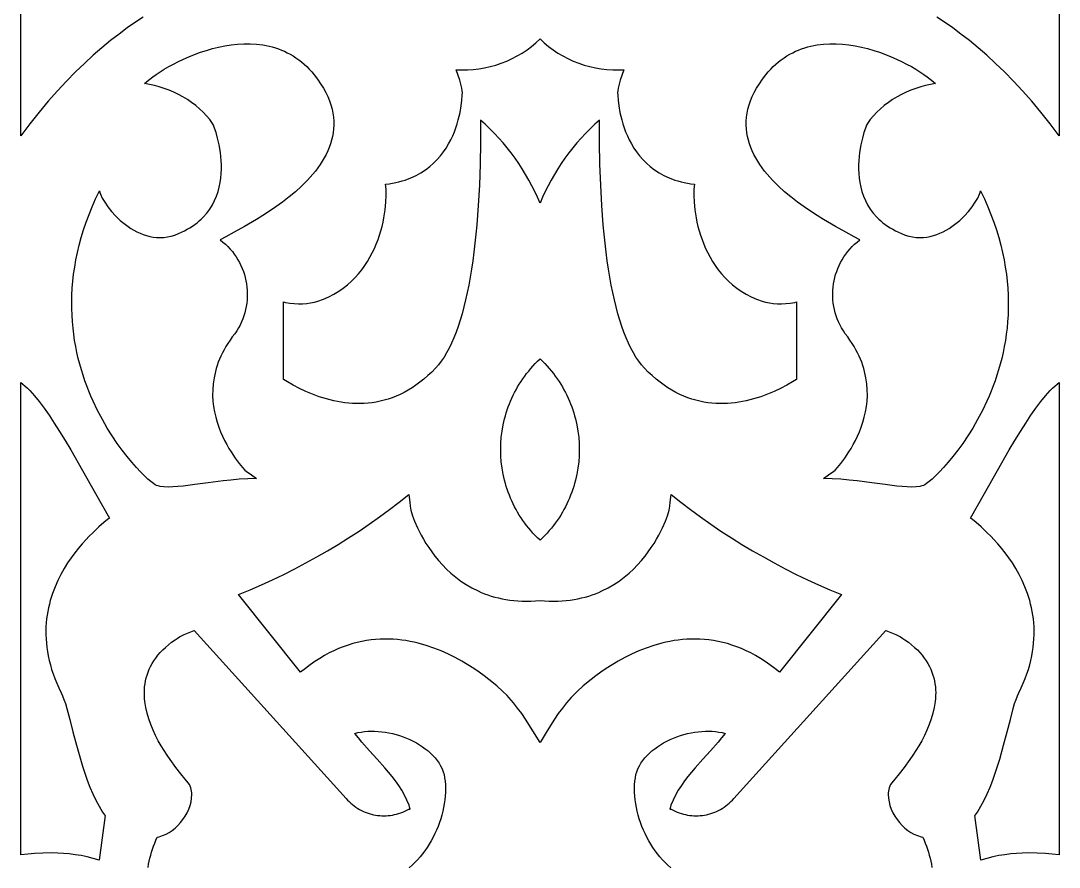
# Model space of a CAD drawing. Extents: x -350 to 350, y -780 to 780.
# Drawn here: x 190 to 270, y -21.4 to 43.8 of the extents above; entities that cross this region are included whole.
import ezdxf

# ---------------------------------------------------------------- set-up
doc = ezdxf.new("R2010")
doc.units = 0
doc.layers.add('LAYER_1', color=18, linetype='CONTINUOUS')

msp = doc.modelspace()

# ---------------------------------------------------------------- linework, layer by layer
at = {"layer": 'LAYER_1'}
for points in [[(199.436, 44.114), (198.83, 43.712), (198.207, 43.276), (197.57, 42.806), (196.92, 42.3), (196.259, 41.756), (195.587, 41.173), (194.905, 40.55), (194.217, 39.886), (193.522, 39.179), (192.822, 38.428), (192.118, 37.631), (191.413, 36.788), (190.707, 35.896), (190.002, 34.955), (190.002, 59.326)], [(270.001, 59.325), (270.001, 34.956), (269.297, 35.896), (268.591, 36.788), (267.886, 37.631), (267.183, 38.428), (266.483, 39.179), (265.788, 39.886), (265.099, 40.55), (264.418, 41.173), (263.746, 41.756), (263.084, 42.3), (262.434, 42.806), (261.797, 43.276), (261.175, 43.712), (260.569, 44.114)], [(199.815, -21.421), (199.854, -21.183), (199.901, -20.945), (199.954, -20.709), (200.014, -20.474), (200.081, -20.24), (200.155, -20.008), (200.236, -19.777), (200.324, -19.549), (200.419, -19.322), (200.52, -19.097), (200.652, -19.06), (200.922, -18.966), (201.199, -18.852), (201.438, -18.729), (201.671, -18.576), (201.896, -18.396), (202.11, -18.193), (202.311, -17.969), (202.497, -17.727), (202.665, -17.471), (202.814, -17.204), (202.94, -16.928), (203.042, -16.648), (203.117, -16.365), (203.162, -16.083), (203.176, -15.806), (203.171, -15.67), (203.157, -15.536), (203.134, -15.405), (203.101, -15.276), (203.059, -15.151), (203.007, -15.03), (202.904, -14.894), (202.673, -14.619), (202.343, -14.221), (201.942, -13.711), (201.499, -13.104), (201.27, -12.769), (201.041, -12.414), (200.816, -12.041), (200.597, -11.653), (200.389, -11.251), (200.195, -10.836), (200.019, -10.41), (199.864, -9.975), (199.733, -9.533), (199.631, -9.085), (199.56, -8.633), (199.538, -8.406), (199.525, -8.178), (199.522, -7.951), (199.528, -7.723), (199.546, -7.496), (199.574, -7.269), (199.614, -7.043), (199.665, -6.818), (199.729, -6.594), (199.806, -6.371), (199.896, -6.15), (200, -5.93), (200.118, -5.713), (200.25, -5.497), (200.397, -5.284), (200.56, -5.074), (200.739, -4.866), (200.934, -4.661), (201.145, -4.46), (201.374, -4.262), (201.621, -4.068), (201.885, -3.877), (202.056, -3.766), (202.232, -3.662), (202.597, -3.476), (203.35, -3.152), (215.067, -16.103), (215.182, -16.232), (215.301, -16.354), (215.425, -16.47), (215.553, -16.58), (215.685, -16.683), (215.821, -16.78), (215.96, -16.87), (216.102, -16.954), (216.247, -17.032), (216.395, -17.103), (216.546, -17.167), (216.699, -17.224), (216.854, -17.275), (217.011, -17.32), (217.169, -17.357), (217.329, -17.388), (217.49, -17.412), (217.652, -17.429), (217.815, -17.439), (217.978, -17.442), (218.142, -17.438), (218.305, -17.428), (218.468, -17.41), (218.631, -17.385), (218.793, -17.353), (218.954, -17.313), (219.114, -17.267), (219.273, -17.213), (219.429, -17.152), (219.585, -17.083), (219.738, -17.007), (219.888, -16.924), (219.996, -16.924), (219.981, -16.846), (219.913, -16.625), (219.748, -16.227), (219.558, -15.842), (219.346, -15.47), (219.115, -15.108), (218.866, -14.756), (218.604, -14.411), (218.329, -14.073), (218.045, -13.74), (217.459, -13.084), (216.867, -12.432), (216.288, -11.773), (216.01, -11.437), (215.743, -11.095), (215.979, -11.033), (216.223, -10.985), (216.474, -10.951), (216.732, -10.929), (216.995, -10.919), (217.263, -10.922), (217.534, -10.937), (217.808, -10.964), (218.083, -11.002), (218.36, -11.052), (218.635, -11.113), (218.91, -11.185), (219.182, -11.267), (219.452, -11.36), (219.717, -11.462), (219.977, -11.575), (220.231, -11.697), (220.477, -11.828), (220.716, -11.969), (220.946, -12.118), (221.166, -12.276), (221.375, -12.442), (221.572, -12.617), (221.757, -12.799), (221.927, -12.988), (222.083, -13.185), (222.224, -13.39), (222.347, -13.6), (222.453, -13.818), (222.54, -14.042), (222.608, -14.271), (222.655, -14.507), (222.691, -14.783), (222.713, -15.064), (222.721, -15.348), (222.717, -15.635), (222.701, -15.925), (222.672, -16.217), (222.631, -16.51), (222.578, -16.803), (222.514, -17.097), (222.439, -17.389), (222.352, -17.68), (222.255, -17.969), (222.148, -18.256), (222.03, -18.539), (221.903, -18.818), (221.766, -19.093), (221.62, -19.362), (221.465, -19.625), (221.301, -19.882), (221.128, -20.131), (220.947, -20.373), (220.758, -20.606), (220.562, -20.83), (220.358, -21.044), (220.147, -21.248), (219.929, -21.441)], [(240.075, -21.441), (239.857, -21.248), (239.646, -21.044), (239.442, -20.83), (239.246, -20.606), (239.057, -20.373), (238.876, -20.131), (238.704, -19.882), (238.54, -19.625), (238.385, -19.362), (238.238, -19.093), (238.101, -18.818), (237.974, -18.539), (237.856, -18.256), (237.749, -17.969), (237.652, -17.68), (237.566, -17.389), (237.49, -17.097), (237.426, -16.803), (237.373, -16.51), (237.333, -16.217), (237.304, -15.925), (237.287, -15.635), (237.283, -15.348), (237.292, -15.064), (237.314, -14.783), (237.349, -14.507), (237.396, -14.271), (237.464, -14.042), (237.551, -13.818), (237.657, -13.6), (237.781, -13.39), (237.921, -13.185), (238.077, -12.988), (238.248, -12.799), (238.432, -12.617), (238.629, -12.442), (238.838, -12.276), (239.058, -12.118), (239.288, -11.969), (239.527, -11.828), (239.774, -11.697), (240.028, -11.575), (240.288, -11.462), (240.553, -11.36), (240.822, -11.267), (241.094, -11.185), (241.369, -11.113), (241.645, -11.052), (241.921, -11.002), (242.197, -10.964), (242.47, -10.937), (242.742, -10.922), (243.009, -10.919), (243.273, -10.929), (243.53, -10.951), (243.782, -10.985), (244.026, -11.033), (244.261, -11.095), (243.994, -11.437), (243.716, -11.773), (243.137, -12.432), (242.545, -13.084), (241.959, -13.74), (241.675, -14.073), (241.401, -14.411), (241.138, -14.756), (240.89, -15.108), (240.658, -15.47), (240.446, -15.842), (240.256, -16.227), (240.091, -16.625), (240.024, -16.846), (240.009, -16.924), (240.116, -16.924), (240.267, -17.007), (240.42, -17.083), (240.575, -17.152), (240.732, -17.213), (240.89, -17.267), (241.05, -17.313), (241.211, -17.353), (241.373, -17.385), (241.536, -17.41), (241.699, -17.428), (241.863, -17.438), (242.026, -17.442), (242.189, -17.439), (242.352, -17.429), (242.514, -17.412), (242.675, -17.388), (242.835, -17.357), (242.993, -17.32), (243.15, -17.275), (243.305, -17.224), (243.458, -17.167), (243.609, -17.103), (243.757, -17.032), (243.902, -16.954), (244.045, -16.87), (244.184, -16.78), (244.319, -16.683), (244.451, -16.58), (244.579, -16.47), (244.703, -16.354), (244.822, -16.232), (244.937, -16.103), (256.654, -3.152), (257.408, -3.476), (257.772, -3.662), (257.948, -3.766), (258.119, -3.877), (258.384, -4.068), (258.63, -4.262), (258.859, -4.46), (259.071, -4.661), (259.266, -4.866), (259.444, -5.074), (259.607, -5.284), (259.754, -5.497), (259.887, -5.713), (260.005, -5.93), (260.108, -6.15), (260.198, -6.371), (260.275, -6.594), (260.339, -6.818), (260.391, -7.043), (260.43, -7.269), (260.459, -7.496), (260.476, -7.723), (260.483, -7.951), (260.479, -8.178), (260.466, -8.406), (260.444, -8.633), (260.373, -9.085), (260.271, -9.533), (260.14, -9.975), (259.985, -10.41), (259.809, -10.836), (259.615, -11.251), (259.407, -11.653), (259.189, -12.041), (258.963, -12.414), (258.734, -12.769), (258.505, -13.104), (258.062, -13.711), (257.661, -14.221), (257.332, -14.619), (257.101, -14.894), (256.998, -15.03), (256.946, -15.151), (256.903, -15.276), (256.871, -15.405), (256.848, -15.536), (256.833, -15.67), (256.828, -15.806), (256.842, -16.083), (256.888, -16.365), (256.963, -16.648), (257.064, -16.928), (257.191, -17.204), (257.339, -17.471), (257.507, -17.727), (257.693, -17.969), (257.894, -18.193), (258.109, -18.396), (258.333, -18.576), (258.566, -18.729), (258.806, -18.852), (259.083, -18.966), (259.353, -19.06), (259.484, -19.097), (259.586, -19.322), (259.68, -19.549), (259.768, -19.777), (259.849, -20.008), (259.923, -20.24), (259.99, -20.474), (260.05, -20.709), (260.104, -20.945), (260.15, -21.183), (260.189, -21.421)]]:
    msp.add_lwpolyline(points, dxfattribs=at)
for points in [[(230.317, 42.136), (230.651, 41.855), (231.004, 41.592), (231.373, 41.347), (231.758, 41.12), (232.156, 40.913), (232.565, 40.727), (232.984, 40.561), (233.411, 40.416), (233.844, 40.294), (234.282, 40.195), (234.721, 40.119), (235.162, 40.067), (235.601, 40.04), (236.037, 40.038), (236.469, 40.062), (236.187, 39.261), (236.072, 38.852), (236.026, 38.646), (235.99, 38.437), (235.984, 38.313), (235.99, 38.066), (236.016, 37.714), (236.07, 37.273), (236.16, 36.761), (236.221, 36.483), (236.294, 36.194), (236.381, 35.895), (236.481, 35.589), (236.597, 35.278), (236.73, 34.963), (236.879, 34.648), (237.047, 34.334), (237.234, 34.023), (237.442, 33.717), (237.671, 33.419), (237.922, 33.13), (238.197, 32.854), (238.497, 32.59), (238.822, 32.343), (239.173, 32.114), (239.552, 31.905), (239.96, 31.719), (240.397, 31.556), (240.627, 31.485), (240.865, 31.421), (241.111, 31.363), (241.365, 31.313), (241.627, 31.271), (241.897, 31.237), (241.858, 30.842), (241.847, 30.373), (241.867, 29.84), (241.925, 29.256), (241.969, 28.948), (242.024, 28.631), (242.091, 28.307), (242.169, 27.976), (242.26, 27.641), (242.364, 27.303), (242.482, 26.962), (242.613, 26.621), (242.76, 26.281), (242.922, 25.943), (243.1, 25.609), (243.294, 25.28), (243.505, 24.957), (243.734, 24.642), (243.981, 24.336), (244.247, 24.04), (244.532, 23.756), (244.836, 23.486), (245.161, 23.23), (245.507, 22.991), (245.874, 22.768), (246.264, 22.565), (246.676, 22.382), (247.111, 22.22), (247.384, 22.141), (247.672, 22.083), (247.973, 22.044), (248.286, 22.025), (248.609, 22.025), (248.941, 22.043), (249.278, 22.078), (249.621, 22.13), (249.769, 22.159), (249.769, 16.187), (249.463, 16), (249.013, 15.746), (248.54, 15.5), (248.046, 15.267), (247.534, 15.051), (247.003, 14.855), (246.457, 14.684), (245.896, 14.542), (245.611, 14.482), (245.323, 14.432), (245.032, 14.39), (244.738, 14.358), (244.442, 14.336), (244.144, 14.324), (243.844, 14.324), (243.543, 14.335), (243.239, 14.358), (242.935, 14.393), (242.629, 14.442), (242.322, 14.504), (242.015, 14.58), (241.707, 14.67), (241.399, 14.776), (241.091, 14.897), (240.783, 15.034), (240.475, 15.187), (240.168, 15.357), (239.861, 15.545), (239.556, 15.75), (239.251, 15.974), (238.948, 16.217), (238.647, 16.479), (238.347, 16.761), (238.049, 17.064), (237.823, 17.319), (237.606, 17.601), (237.396, 17.908), (237.195, 18.241), (237.001, 18.599), (236.816, 18.982), (236.638, 19.389), (236.468, 19.819), (236.305, 20.273), (236.151, 20.75), (236.004, 21.249), (235.864, 21.771), (235.732, 22.314), (235.608, 22.878), (235.491, 23.463), (235.381, 24.069), (235.278, 24.694), (235.183, 25.339), (235.095, 26.003), (235.014, 26.686), (234.94, 27.386), (234.874, 28.105), (234.761, 29.595), (234.676, 31.15), (234.618, 32.768), (234.586, 34.446), (234.581, 36.18), (234.215, 35.85), (233.859, 35.508), (233.511, 35.155), (233.174, 34.791), (232.846, 34.417), (232.528, 34.034), (232.222, 33.641), (231.926, 33.239), (231.642, 32.83), (231.37, 32.412), (231.109, 31.988), (230.862, 31.556), (230.627, 31.119), (230.405, 30.676), (230.197, 30.227), (230.002, 29.774), (229.807, 30.227), (229.599, 30.676), (229.378, 31.119), (229.143, 31.556), (228.895, 31.988), (228.635, 32.412), (228.362, 32.83), (228.078, 33.239), (227.783, 33.641), (227.476, 34.034), (227.159, 34.417), (226.831, 34.791), (226.493, 35.155), (226.146, 35.508), (225.789, 35.85), (225.424, 36.18), (225.418, 34.446), (225.387, 32.768), (225.329, 31.15), (225.244, 29.595), (225.131, 28.105), (225.064, 27.386), (224.99, 26.686), (224.909, 26.003), (224.821, 25.339), (224.726, 24.694), (224.624, 24.069), (224.514, 23.463), (224.397, 22.878), (224.272, 22.314), (224.14, 21.771), (224.001, 21.249), (223.854, 20.75), (223.699, 20.273), (223.537, 19.819), (223.367, 19.389), (223.189, 18.982), (223.003, 18.599), (222.81, 18.241), (222.608, 17.908), (222.399, 17.601), (222.181, 17.319), (221.955, 17.064), (221.658, 16.761), (221.358, 16.479), (221.056, 16.217), (220.753, 15.974), (220.449, 15.75), (220.143, 15.545), (219.837, 15.357), (219.529, 15.187), (219.222, 15.034), (218.913, 14.897), (218.605, 14.776), (218.297, 14.67), (217.989, 14.58), (217.682, 14.504), (217.375, 14.442), (217.07, 14.393), (216.765, 14.358), (216.462, 14.335), (216.16, 14.324), (215.86, 14.324), (215.562, 14.336), (215.266, 14.358), (214.973, 14.39), (214.682, 14.432), (214.394, 14.482), (214.108, 14.542), (213.548, 14.684), (213.001, 14.855), (212.471, 15.051), (211.958, 15.267), (211.464, 15.5), (210.992, 15.746), (210.542, 16), (210.236, 16.187), (210.236, 22.159), (210.384, 22.13), (210.726, 22.078), (211.064, 22.043), (211.395, 22.025), (211.718, 22.025), (212.031, 22.044), (212.333, 22.083), (212.621, 22.141), (212.894, 22.22), (213.329, 22.382), (213.741, 22.565), (214.13, 22.768), (214.497, 22.991), (214.843, 23.23), (215.168, 23.486), (215.473, 23.756), (215.758, 24.04), (216.023, 24.336), (216.27, 24.642), (216.499, 24.957), (216.71, 25.28), (216.905, 25.609), (217.082, 25.943), (217.244, 26.281), (217.391, 26.621), (217.523, 26.962), (217.641, 27.303), (217.745, 27.641), (217.835, 27.976), (217.914, 28.307), (217.98, 28.631), (218.035, 28.948), (218.079, 29.256), (218.137, 29.84), (218.158, 30.373), (218.147, 30.842), (218.107, 31.237), (218.378, 31.271), (218.64, 31.313), (218.894, 31.363), (219.139, 31.421), (219.377, 31.485), (219.607, 31.556), (220.045, 31.719), (220.452, 31.905), (220.831, 32.114), (221.183, 32.343), (221.508, 32.59), (221.807, 32.854), (222.082, 33.13), (222.334, 33.419), (222.563, 33.717), (222.77, 34.023), (222.957, 34.334), (223.125, 34.648), (223.275, 34.963), (223.407, 35.278), (223.523, 35.589), (223.624, 35.895), (223.71, 36.194), (223.784, 36.483), (223.845, 36.761), (223.935, 37.273), (223.989, 37.714), (224.014, 38.066), (224.02, 38.313), (224.015, 38.437), (223.978, 38.646), (223.932, 38.852), (223.817, 39.261), (223.536, 40.062), (223.967, 40.038), (224.404, 40.04), (224.843, 40.067), (225.283, 40.119), (225.723, 40.195), (226.16, 40.294), (226.593, 40.416), (227.02, 40.561), (227.439, 40.727), (227.848, 40.913), (228.246, 41.12), (228.631, 41.347), (229.001, 41.592), (229.354, 41.855), (229.688, 42.136), (230.002, 42.434)], [(208.172, 42.03), (208.658, 41.969), (208.899, 41.926), (209.139, 41.874), (209.378, 41.814), (209.614, 41.744), (209.848, 41.665), (210.08, 41.576), (210.309, 41.478), (210.536, 41.369), (210.76, 41.249), (210.98, 41.119), (211.197, 40.978), (211.411, 40.826), (211.621, 40.662), (211.827, 40.486), (212.029, 40.299), (212.226, 40.099), (212.419, 39.887), (212.607, 39.662), (212.869, 39.32), (213.103, 38.981), (213.312, 38.646), (213.494, 38.315), (213.652, 37.986), (213.785, 37.662), (213.895, 37.341), (213.982, 37.024), (214.047, 36.71), (214.091, 36.401), (214.115, 36.095), (214.118, 35.793), (214.103, 35.495), (214.069, 35.201), (214.018, 34.912), (213.949, 34.626), (213.865, 34.344), (213.765, 34.067), (213.651, 33.794), (213.522, 33.525), (213.381, 33.261), (213.226, 33.001), (213.061, 32.746), (212.884, 32.495), (212.697, 32.249), (212.5, 32.008), (212.295, 31.771), (212.081, 31.539), (211.633, 31.089), (211.161, 30.659), (210.671, 30.249), (210.17, 29.86), (209.663, 29.492), (209.156, 29.144), (208.655, 28.819), (208.165, 28.516), (207.245, 27.978), (206.441, 27.534), (205.802, 27.187), (205.374, 26.941), (205.58, 26.776), (205.776, 26.602), (205.961, 26.421), (206.136, 26.233), (206.301, 26.037), (206.454, 25.835), (206.597, 25.627), (206.73, 25.413), (206.851, 25.194), (206.961, 24.97), (207.061, 24.742), (207.149, 24.51), (207.226, 24.275), (207.292, 24.036), (207.347, 23.795), (207.39, 23.551), (207.422, 23.306), (207.442, 23.059), (207.451, 22.812), (207.449, 22.564), (207.434, 22.316), (207.408, 22.069), (207.37, 21.822), (207.321, 21.576), (207.259, 21.333), (207.185, 21.091), (207.1, 20.852), (207.002, 20.616), (206.892, 20.383), (206.769, 20.155), (206.635, 19.93), (206.488, 19.71), (206.298, 19.463), (206.122, 19.216), (205.957, 18.97), (205.806, 18.724), (205.666, 18.479), (205.537, 18.234), (205.42, 17.991), (205.314, 17.748), (205.219, 17.507), (205.134, 17.267), (205.059, 17.028), (204.993, 16.791), (204.891, 16.321), (204.824, 15.858), (204.789, 15.403), (204.785, 14.957), (204.809, 14.52), (204.858, 14.094), (204.93, 13.68), (205.023, 13.277), (205.133, 12.888), (205.259, 12.513), (205.399, 12.152), (205.548, 11.807), (205.706, 11.479), (205.87, 11.168), (206.036, 10.875), (206.204, 10.602), (206.531, 10.116), (206.832, 9.716), (207.085, 9.411), (207.273, 9.206), (207.375, 9.109), (207.768, 8.829), (208.172, 8.563), (207.485, 8.535), (206.824, 8.492), (206.19, 8.437), (205.582, 8.373), (204.448, 8.23), (203.423, 8.087), (202.511, 7.97), (202.097, 7.928), (201.712, 7.901), (201.356, 7.893), (201.029, 7.907), (200.731, 7.945), (200.593, 7.975), (200.463, 8.011), (200.368, 8.06), (200.222, 8.16), (200.031, 8.312), (199.8, 8.514), (199.532, 8.766), (199.233, 9.066), (198.908, 9.413), (198.561, 9.807), (198.198, 10.247), (197.822, 10.731), (197.438, 11.259), (197.052, 11.829), (196.668, 12.441), (196.291, 13.094), (195.925, 13.786), (195.575, 14.518), (195.408, 14.898), (195.247, 15.287), (195.092, 15.686), (194.944, 16.093), (194.803, 16.51), (194.671, 16.935), (194.548, 17.37), (194.434, 17.813), (194.33, 18.264), (194.237, 18.724), (194.154, 19.192), (194.084, 19.668), (194.026, 20.152), (193.981, 20.644), (193.949, 21.144), (193.932, 21.652), (193.929, 22.167), (193.941, 22.689), (193.97, 23.219), (194.015, 23.756), (194.077, 24.301), (194.157, 24.852), (194.255, 25.41), (194.372, 25.974), (194.508, 26.545), (194.665, 27.123), (194.842, 27.707), (195.04, 28.298), (195.26, 28.894), (195.503, 29.496), (195.769, 30.105), (196.058, 30.719), (196.093, 30.597), (196.143, 30.464), (196.281, 30.169), (196.469, 29.844), (196.705, 29.499), (196.986, 29.143), (197.307, 28.788), (197.483, 28.613), (197.668, 28.442), (197.861, 28.276), (198.064, 28.117), (198.274, 27.964), (198.492, 27.821), (198.717, 27.687), (198.95, 27.565), (199.189, 27.455), (199.434, 27.358), (199.685, 27.277), (199.942, 27.212), (200.204, 27.164), (200.471, 27.135), (200.742, 27.126), (201.017, 27.138), (201.296, 27.173), (201.578, 27.231), (201.863, 27.314), (202.151, 27.424), (202.388, 27.529), (202.613, 27.641), (202.829, 27.757), (203.034, 27.879), (203.228, 28.005), (203.413, 28.135), (203.588, 28.27), (203.754, 28.409), (203.91, 28.552), (204.058, 28.699), (204.326, 29.002), (204.561, 29.316), (204.765, 29.641), (204.938, 29.975), (205.084, 30.315), (205.203, 30.66), (205.297, 31.008), (205.369, 31.357), (205.42, 31.706), (205.451, 32.052), (205.466, 32.395), (205.464, 32.732), (205.449, 33.062), (205.422, 33.382), (205.384, 33.691), (205.285, 34.269), (205.167, 34.783), (205.043, 35.217), (204.929, 35.557), (204.837, 35.791), (204.783, 35.902), (204.562, 36.213), (204.32, 36.509), (204.057, 36.79), (203.775, 37.055), (203.477, 37.306), (203.163, 37.541), (202.836, 37.76), (202.496, 37.964), (202.146, 38.151), (201.788, 38.322), (201.422, 38.476), (201.051, 38.614), (200.676, 38.734), (200.299, 38.838), (199.922, 38.924), (199.545, 38.993), (199.724, 39.155), (199.933, 39.329), (200.173, 39.511), (200.441, 39.702), (200.735, 39.897), (201.054, 40.095), (201.396, 40.295), (201.759, 40.494), (202.142, 40.689), (202.544, 40.88), (202.962, 41.063), (203.394, 41.237), (203.84, 41.401), (204.298, 41.551), (204.765, 41.685), (205.24, 41.803), (205.722, 41.901), (206.209, 41.978), (206.699, 42.031), (207.191, 42.059), (207.682, 42.059)], [(252.814, 42.059), (253.305, 42.031), (253.795, 41.978), (254.282, 41.901), (254.764, 41.803), (255.24, 41.685), (255.707, 41.551), (256.164, 41.401), (256.61, 41.237), (257.043, 41.063), (257.461, 40.88), (257.862, 40.689), (258.245, 40.494), (258.609, 40.295), (258.951, 40.095), (259.27, 39.897), (259.564, 39.702), (259.831, 39.511), (260.071, 39.329), (260.281, 39.155), (260.459, 38.993), (260.083, 38.924), (259.705, 38.838), (259.328, 38.734), (258.953, 38.614), (258.582, 38.476), (258.217, 38.322), (257.858, 38.151), (257.508, 37.964), (257.169, 37.76), (256.841, 37.541), (256.527, 37.306), (256.229, 37.055), (255.948, 36.79), (255.685, 36.509), (255.442, 36.213), (255.221, 35.902), (255.167, 35.791), (255.076, 35.557), (254.961, 35.217), (254.837, 34.783), (254.719, 34.269), (254.62, 33.691), (254.583, 33.382), (254.556, 33.062), (254.54, 32.732), (254.539, 32.395), (254.553, 32.052), (254.585, 31.706), (254.636, 31.357), (254.707, 31.008), (254.802, 30.66), (254.921, 30.315), (255.066, 29.975), (255.24, 29.641), (255.443, 29.316), (255.678, 29.002), (255.947, 28.699), (256.094, 28.552), (256.25, 28.409), (256.416, 28.27), (256.591, 28.135), (256.776, 28.005), (256.971, 27.879), (257.176, 27.757), (257.391, 27.641), (257.617, 27.529), (257.854, 27.424), (258.141, 27.314), (258.426, 27.231), (258.708, 27.173), (258.987, 27.138), (259.262, 27.126), (259.534, 27.135), (259.8, 27.164), (260.062, 27.212), (260.319, 27.277), (260.57, 27.358), (260.816, 27.455), (261.055, 27.565), (261.287, 27.687), (261.513, 27.821), (261.731, 27.964), (261.941, 28.117), (262.143, 28.276), (262.337, 28.442), (262.521, 28.613), (262.697, 28.788), (263.019, 29.143), (263.299, 29.499), (263.535, 29.844), (263.724, 30.169), (263.862, 30.464), (263.911, 30.597), (263.946, 30.719), (264.236, 30.105), (264.501, 29.496), (264.744, 28.894), (264.964, 28.298), (265.163, 27.707), (265.34, 27.123), (265.496, 26.545), (265.633, 25.974), (265.75, 25.41), (265.848, 24.852), (265.927, 24.301), (265.989, 23.756), (266.034, 23.219), (266.063, 22.689), (266.076, 22.167), (266.073, 21.652), (266.055, 21.144), (266.024, 20.644), (265.979, 20.152), (265.921, 19.668), (265.85, 19.192), (265.768, 18.724), (265.674, 18.264), (265.571, 17.813), (265.457, 17.37), (265.333, 16.935), (265.201, 16.51), (265.061, 16.093), (264.913, 15.686), (264.758, 15.287), (264.596, 14.898), (264.429, 14.518), (264.08, 13.786), (263.714, 13.094), (263.336, 12.441), (262.952, 11.829), (262.566, 11.259), (262.183, 10.731), (261.807, 10.247), (261.443, 9.807), (261.096, 9.413), (260.771, 9.066), (260.472, 8.766), (260.205, 8.514), (259.973, 8.312), (259.782, 8.16), (259.637, 8.06), (259.541, 8.011), (259.411, 7.975), (259.273, 7.945), (258.976, 7.907), (258.649, 7.893), (258.292, 7.901), (257.907, 7.928), (257.494, 7.97), (256.581, 8.087), (255.557, 8.23), (254.423, 8.373), (253.815, 8.437), (253.181, 8.492), (252.52, 8.535), (251.833, 8.563), (252.236, 8.829), (252.63, 9.109), (252.731, 9.206), (252.919, 9.411), (253.173, 9.716), (253.473, 10.116), (253.8, 10.602), (253.968, 10.875), (254.135, 11.168), (254.298, 11.479), (254.456, 11.807), (254.606, 12.152), (254.745, 12.513), (254.871, 12.888), (254.982, 13.277), (255.074, 13.68), (255.146, 14.094), (255.196, 14.52), (255.219, 14.957), (255.215, 15.403), (255.181, 15.858), (255.114, 16.321), (255.011, 16.791), (254.946, 17.028), (254.871, 17.267), (254.786, 17.507), (254.69, 17.748), (254.584, 17.991), (254.467, 18.234), (254.339, 18.479), (254.199, 18.724), (254.047, 18.97), (253.883, 19.216), (253.706, 19.463), (253.517, 19.71), (253.37, 19.93), (253.235, 20.155), (253.113, 20.383), (253.003, 20.616), (252.905, 20.852), (252.819, 21.091), (252.745, 21.333), (252.684, 21.576), (252.634, 21.822), (252.596, 22.069), (252.57, 22.316), (252.556, 22.564), (252.553, 22.812), (252.562, 23.059), (252.582, 23.306), (252.614, 23.551), (252.658, 23.795), (252.712, 24.036), (252.778, 24.275), (252.856, 24.51), (252.944, 24.742), (253.043, 24.97), (253.154, 25.194), (253.275, 25.413), (253.407, 25.627), (253.55, 25.835), (253.704, 26.037), (253.868, 26.233), (254.043, 26.421), (254.228, 26.602), (254.424, 26.776), (254.631, 26.941), (254.202, 27.187), (253.563, 27.534), (252.76, 27.978), (251.839, 28.516), (251.35, 28.819), (250.848, 29.144), (250.341, 29.492), (249.834, 29.86), (249.333, 30.249), (248.844, 30.659), (248.372, 31.089), (247.923, 31.539), (247.71, 31.771), (247.504, 32.008), (247.308, 32.249), (247.121, 32.495), (246.944, 32.746), (246.778, 33.001), (246.624, 33.261), (246.482, 33.525), (246.354, 33.794), (246.239, 34.067), (246.139, 34.344), (246.055, 34.626), (245.987, 34.912), (245.935, 35.201), (245.901, 35.495), (245.886, 35.793), (245.89, 36.095), (245.913, 36.401), (245.957, 36.71), (246.022, 37.024), (246.109, 37.341), (246.219, 37.662), (246.353, 37.986), (246.51, 38.315), (246.693, 38.646), (246.901, 38.981), (247.136, 39.32), (247.397, 39.662), (247.585, 39.887), (247.778, 40.099), (247.976, 40.299), (248.177, 40.486), (248.383, 40.662), (248.593, 40.826), (248.807, 40.978), (249.024, 41.119), (249.245, 41.249), (249.468, 41.369), (249.695, 41.478), (249.924, 41.576), (250.156, 41.665), (250.391, 41.744), (250.627, 41.814), (250.865, 41.874), (251.105, 41.926), (251.346, 41.969), (251.833, 42.03), (252.322, 42.059)], [(230.189, 17.589), (230.369, 17.406), (230.544, 17.22), (230.712, 17.03), (230.875, 16.837), (231.031, 16.64), (231.182, 16.44), (231.327, 16.237), (231.466, 16.032), (231.599, 15.823), (231.726, 15.612), (231.847, 15.399), (231.962, 15.183), (232.072, 14.965), (232.175, 14.744), (232.273, 14.522), (232.364, 14.297), (232.45, 14.071), (232.53, 13.843), (232.604, 13.614), (232.672, 13.383), (232.734, 13.15), (232.84, 12.682), (232.923, 12.21), (232.982, 11.736), (233.018, 11.259), (233.029, 10.781), (233.018, 10.304), (232.982, 9.827), (232.923, 9.352), (232.84, 8.881), (232.79, 8.646), (232.734, 8.413), (232.672, 8.18), (232.604, 7.949), (232.53, 7.72), (232.45, 7.492), (232.364, 7.266), (232.273, 7.041), (232.175, 6.819), (232.072, 6.598), (231.962, 6.38), (231.847, 6.164), (231.726, 5.95), (231.599, 5.739), (231.466, 5.531), (231.327, 5.325), (231.182, 5.123), (231.031, 4.923), (230.875, 4.726), (230.712, 4.533), (230.544, 4.343), (230.369, 4.157), (230.189, 3.974), (230.002, 3.795), (229.815, 3.974), (229.635, 4.157), (229.461, 4.343), (229.292, 4.533), (229.13, 4.726), (228.973, 4.923), (228.822, 5.123), (228.678, 5.325), (228.539, 5.531), (228.406, 5.739), (228.278, 5.95), (228.157, 6.164), (228.042, 6.38), (227.933, 6.598), (227.829, 6.819), (227.732, 7.041), (227.64, 7.266), (227.554, 7.492), (227.475, 7.72), (227.401, 7.949), (227.333, 8.18), (227.271, 8.413), (227.214, 8.646), (227.164, 8.881), (227.081, 9.352), (227.022, 9.827), (226.987, 10.304), (226.975, 10.781), (226.987, 11.259), (227.022, 11.736), (227.081, 12.21), (227.164, 12.682), (227.271, 13.15), (227.333, 13.383), (227.401, 13.614), (227.475, 13.843), (227.554, 14.071), (227.64, 14.297), (227.732, 14.522), (227.829, 14.744), (227.933, 14.965), (228.042, 15.183), (228.157, 15.399), (228.278, 15.612), (228.406, 15.823), (228.539, 16.032), (228.678, 16.237), (228.822, 16.44), (228.973, 16.64), (229.13, 16.837), (229.292, 17.03), (229.461, 17.22), (229.635, 17.406), (229.815, 17.589), (230.002, 17.768)], [(190.174, 15.818), (190.348, 15.668), (190.523, 15.504), (190.699, 15.326), (191.058, 14.93), (191.424, 14.48), (191.799, 13.98), (192.185, 13.429), (192.581, 12.829), (192.99, 12.183), (193.412, 11.491), (193.848, 10.756), (194.769, 9.158), (195.761, 7.403), (196.832, 5.502), (196.689, 5.386), (196.409, 5.158), (196.018, 4.821), (195.543, 4.378), (195.283, 4.117), (195.012, 3.832), (194.733, 3.522), (194.45, 3.187), (194.167, 2.829), (193.886, 2.447), (193.612, 2.042), (193.346, 1.614), (193.094, 1.164), (192.857, 0.693), (192.64, 0.2), (192.446, -0.314), (192.278, -0.849), (192.205, -1.123), (192.139, -1.403), (192.082, -1.688), (192.034, -1.977), (191.994, -2.271), (191.964, -2.57), (191.944, -2.874), (191.935, -3.182), (191.936, -3.495), (191.948, -3.812), (191.972, -4.134), (192.008, -4.461), (192.056, -4.791), (192.117, -5.126), (192.192, -5.466), (192.28, -5.809), (192.382, -6.157), (192.499, -6.508), (192.631, -6.864), (192.778, -7.224), (192.941, -7.588), (193.12, -7.955), (193.225, -8.189), (193.33, -8.472), (193.436, -8.8), (193.544, -9.169), (193.77, -10.012), (194.014, -10.967), (194.285, -12), (194.591, -13.077), (194.759, -13.622), (194.938, -14.165), (195.13, -14.702), (195.335, -15.229), (195.554, -15.742), (195.788, -16.237), (196.039, -16.709), (196.307, -17.154), (196.447, -17.365), (196.494, -17.43), (196.04, -20.866), (195.592, -20.729), (195.123, -20.61), (194.656, -20.514), (194.194, -20.439), (193.74, -20.382), (193.297, -20.342), (192.868, -20.318), (192.457, -20.306), (191.7, -20.312), (191.051, -20.346), (190.534, -20.392), (190.002, -20.456), (190.002, 15.953)], [(270.001, -20.456), (269.47, -20.392), (268.954, -20.346), (268.305, -20.312), (267.547, -20.306), (267.136, -20.318), (266.708, -20.342), (266.265, -20.382), (265.811, -20.439), (265.348, -20.514), (264.881, -20.61), (264.412, -20.729), (263.965, -20.866), (263.51, -17.43), (263.557, -17.365), (263.698, -17.154), (263.965, -16.709), (264.216, -16.237), (264.45, -15.742), (264.67, -15.229), (264.875, -14.702), (265.066, -14.165), (265.246, -13.622), (265.414, -13.077), (265.719, -12), (265.99, -10.967), (266.235, -10.012), (266.46, -9.169), (266.568, -8.8), (266.674, -8.472), (266.78, -8.189), (266.885, -7.955), (267.064, -7.588), (267.227, -7.224), (267.374, -6.864), (267.506, -6.508), (267.622, -6.157), (267.725, -5.809), (267.813, -5.466), (267.887, -5.126), (267.948, -4.791), (267.997, -4.461), (268.032, -4.134), (268.056, -3.812), (268.069, -3.495), (268.07, -3.182), (268.06, -2.874), (268.04, -2.57), (268.01, -2.271), (267.971, -1.977), (267.922, -1.688), (267.865, -1.403), (267.8, -1.123), (267.727, -0.849), (267.559, -0.314), (267.364, 0.2), (267.147, 0.693), (266.911, 1.164), (266.658, 1.614), (266.393, 2.042), (266.118, 2.447), (265.837, 2.829), (265.554, 3.187), (265.271, 3.522), (264.993, 3.832), (264.722, 4.117), (264.461, 4.378), (263.987, 4.821), (263.596, 5.158), (263.315, 5.386), (263.172, 5.502), (264.243, 7.403), (265.235, 9.158), (266.156, 10.756), (266.593, 11.491), (267.015, 12.183), (267.423, 12.829), (267.82, 13.429), (268.205, 13.98), (268.58, 14.48), (268.947, 14.93), (269.305, 15.326), (269.481, 15.504), (269.656, 15.668), (269.83, 15.818), (270.001, 15.953)], [(240.844, 6.731), (241.603, 6.154), (242.373, 5.59), (243.154, 5.04), (243.945, 4.504), (244.747, 3.982), (245.558, 3.474), (246.378, 2.982), (247.207, 2.504), (248.044, 2.042), (248.889, 1.595), (249.742, 1.163), (250.602, 0.748), (251.469, 0.349), (252.342, -0.034), (253.22, -0.4), (248.448, -6.376), (248.08, -6.078), (247.711, -5.802), (247.343, -5.546), (246.976, -5.31), (246.609, -5.093), (246.243, -4.896), (245.879, -4.717), (245.515, -4.555), (245.153, -4.412), (244.792, -4.285), (244.434, -4.175), (244.077, -4.08), (243.722, -4.001), (243.37, -3.937), (243.02, -3.887), (242.672, -3.851), (242.327, -3.828), (241.986, -3.818), (241.647, -3.821), (241.312, -3.835), (240.98, -3.86), (240.652, -3.897), (240.327, -3.943), (240.007, -3.999), (239.69, -4.065), (239.378, -4.139), (238.768, -4.311), (238.176, -4.512), (237.606, -4.738), (237.057, -4.984), (236.532, -5.246), (236.031, -5.52), (235.557, -5.803), (235.11, -6.09), (234.691, -6.376), (234.303, -6.658), (233.946, -6.932), (233.333, -7.439), (232.862, -7.863), (232.545, -8.172), (232.391, -8.332), (232.049, -8.731), (231.724, -9.145), (231.413, -9.57), (231.115, -10.006), (230.548, -10.896), (230.002, -11.8), (229.457, -10.896), (228.889, -10.006), (228.591, -9.57), (228.281, -9.145), (227.955, -8.731), (227.613, -8.332), (227.46, -8.172), (227.142, -7.863), (226.671, -7.439), (226.058, -6.932), (225.701, -6.658), (225.313, -6.376), (224.895, -6.09), (224.448, -5.803), (223.973, -5.52), (223.473, -5.246), (222.947, -4.984), (222.399, -4.738), (221.828, -4.512), (221.237, -4.311), (220.626, -4.139), (220.314, -4.065), (219.998, -3.999), (219.677, -3.943), (219.353, -3.897), (219.025, -3.86), (218.693, -3.835), (218.357, -3.821), (218.019, -3.818), (217.677, -3.828), (217.332, -3.851), (216.985, -3.887), (216.635, -3.937), (216.282, -4.001), (215.928, -4.08), (215.571, -4.175), (215.212, -4.285), (214.851, -4.412), (214.489, -4.555), (214.126, -4.717), (213.761, -4.896), (213.395, -5.093), (213.029, -5.31), (212.661, -5.546), (212.293, -5.802), (211.925, -6.078), (211.556, -6.376), (206.784, -0.4), (207.663, -0.034), (208.536, 0.349), (209.403, 0.748), (210.262, 1.163), (211.115, 1.595), (211.96, 2.042), (212.798, 2.504), (213.627, 2.982), (214.447, 3.474), (215.258, 3.982), (216.059, 4.504), (216.85, 5.04), (217.631, 5.59), (218.401, 6.154), (219.16, 6.731), (219.907, 7.322), (219.97, 6.717), (220.005, 6.415), (220.054, 6.115), (220.189, 5.673), (220.344, 5.264), (220.564, 4.76), (220.853, 4.182), (221.025, 3.872), (221.216, 3.552), (221.427, 3.224), (221.658, 2.891), (221.911, 2.555), (222.185, 2.221), (222.481, 1.889), (222.8, 1.563), (223.142, 1.246), (223.509, 0.94), (223.9, 0.648), (224.316, 0.373), (224.758, 0.118), (225.227, -0.116), (225.471, -0.223), (225.723, -0.324), (225.981, -0.419), (226.246, -0.505), (226.518, -0.585), (226.798, -0.656), (227.084, -0.719), (227.378, -0.774), (227.68, -0.819), (227.988, -0.856), (228.305, -0.882), (228.629, -0.899), (228.96, -0.906), (229.299, -0.901), (229.647, -0.886), (230.002, -0.86), (230.358, -0.886), (230.705, -0.901), (231.044, -0.906), (231.376, -0.899), (231.7, -0.882), (232.016, -0.856), (232.325, -0.819), (232.626, -0.774), (232.92, -0.719), (233.207, -0.656), (233.486, -0.585), (233.758, -0.505), (234.024, -0.419), (234.282, -0.324), (234.533, -0.223), (234.777, -0.116), (235.246, 0.118), (235.688, 0.373), (236.105, 0.648), (236.496, 0.94), (236.862, 1.246), (237.205, 1.563), (237.524, 1.889), (237.82, 2.221), (238.094, 2.555), (238.346, 2.891), (238.578, 3.224), (238.789, 3.552), (238.98, 3.872), (239.152, 4.182), (239.441, 4.76), (239.66, 5.264), (239.815, 5.673), (239.951, 6.115), (239.999, 6.415), (240.035, 6.717), (240.097, 7.322)]]:
    msp.add_lwpolyline(points, close=True, dxfattribs=at)

doc.saveas('drawing.dxf')
